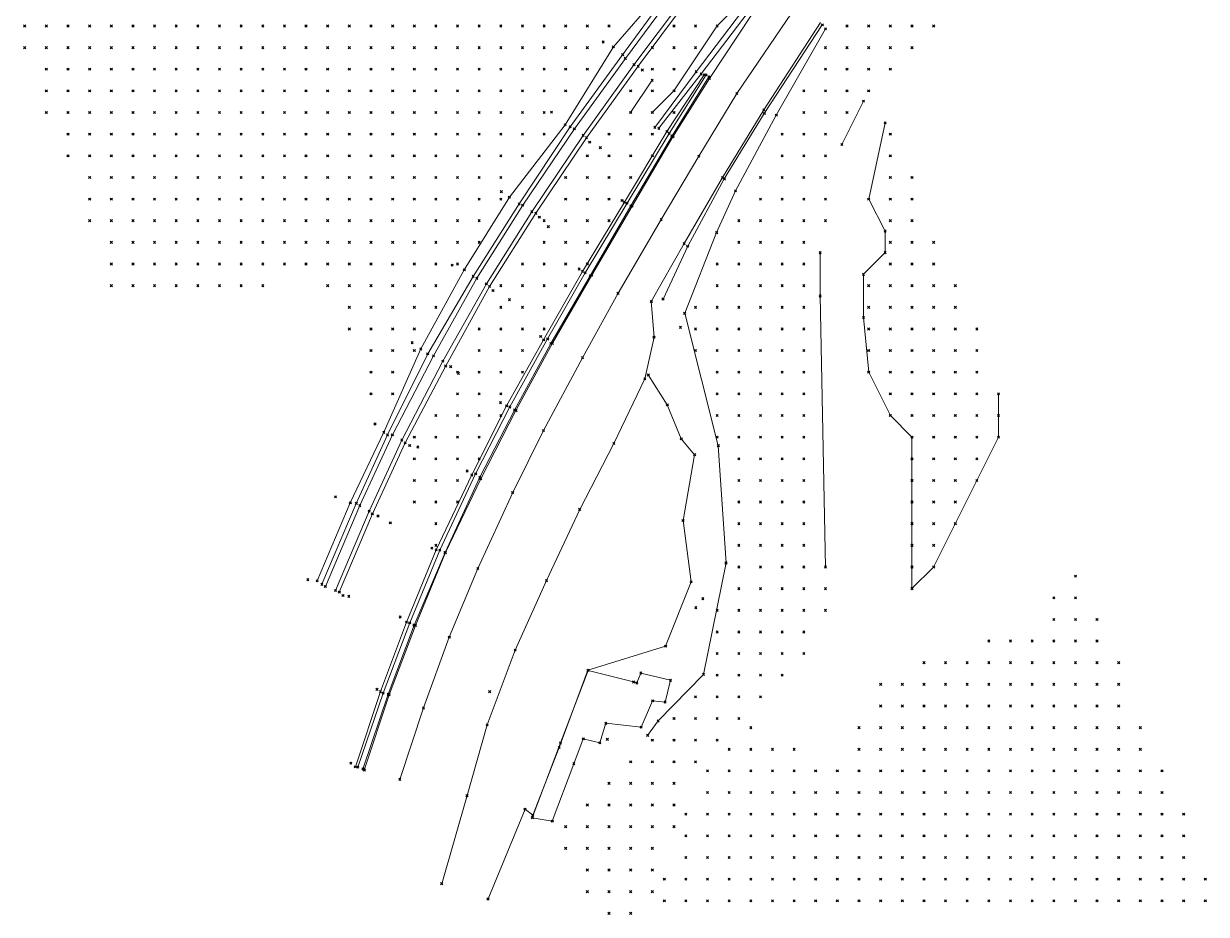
# Model space of a CAD drawing. Header units: metres. Extents: x 441556 to 446409, y 432338 to 461058.
# Drawn here: x 442847.7 to 443011.6, y 449595.5 to 449719 of the extents above; entities that cross this region are included whole.
import ezdxf

# ---------------------------------------------------------------- set-up
doc = ezdxf.new("R2010")
doc.units = ezdxf.units.M
doc.header["$MEASUREMENT"] = 0
doc.header["$PDMODE"] = 35
doc.header["$PDSIZE"] = 0.15
for name, color, linetype, lineweight in [('DTM-BRE-RevN_GRP_ CAROSABIL', 2, 'Continuous', 0), ('DTM-BRE-RevN_GRP_AX', 2, 'Continuous', 0), ('DTM-BRE-RevN_GRP_CALE FERATA', 2, 'Continuous', 0), ('DTM-BRE-RevN_GRP_CURS APA', 2, 'Continuous', 0), ('DTM-BRE-RevN_GRP_Insula', 2, 'Continuous', 0), ('DTM-BRE-RevN_GRP_PARAPET METALIC', 2, 'Continuous', 0), ('DTM-BRE-RevN_GRP_PARCARE', 2, 'Continuous', 0), ('DTM-BRE-RevN_GRP_PLATFORMA BETON', 2, 'Continuous', 0), ('DTM-BRE-RevN_GRP_SANT BETON JOS', 2, 'Continuous', 0), ('DTM-BRE-RevN_GRP_SANT BETON SUS', 2, 'Continuous', 0), ('DTM-BRE-RevN_GRP_TALUZ JOS', 2, 'Continuous', 0), ('DTM-BRE-RevN_GRP_TALUZ SUS', 2, 'Continuous', 0), ('DTM-BRE-RevN_GRP_ZID SPRIJIN JOS', 2, 'Continuous', 0), ('DTM-BRE-RevN_GRP_ZID SPRIJIN SUS', 2, 'Continuous', 0), ('DTM-BRE-RevN_YP_RevL', 1, 'Continuous', 0), ('DTM-NOK-RevN_bathymetry', 6, 'Continuous', 0), ('DTM-NOK-RevN_LIDAR_co_lidar', 91, 'Continuous', 0), ('DTM-NOK-RevN_RTK', 32, 'Continuous', 0)]:
    doc.layers.add(name, color=color, linetype=linetype, lineweight=lineweight)

msp = doc.modelspace()

# ---------------------------------------------------------------- linework, layer by layer
at = {"layer": 'DTM-BRE-RevN_GRP_ CAROSABIL'}
for p, q in [((442948.598, 449720.232, 351.296), (442942.711, 449711.354, 351.402)), ((442958.128, 449719.139, 351.049), (442950.259, 449707.011, 350.974)), ((442942.711, 449711.354, 351.402), (442937.658, 449703.276, 351.276)), ((442950.259, 449707.011, 350.974), (442944.517, 449697.638, 350.906)), ((442937.658, 449703.276, 351.276), (442931.998, 449693.69, 351.156)), ((442944.517, 449697.638, 350.906), (442939.215, 449688.483, 350.808)), ((442931.998, 449693.69, 351.156), (442926.41, 449684.126, 351.083)), ((442939.215, 449688.483, 350.808), (442934.661, 449680.457, 350.693)), ((442926.41, 449684.126, 351.083), (442920.951, 449674.665, 351.007)), ((442934.661, 449680.457, 350.693), (442935.038, 449675.524, 350.354)), ((442920.951, 449674.665, 351.007), (442915.901, 449665.339, 350.913)), ((442935.038, 449675.524, 350.354), (442933.759, 449669.74, 350.074)), ((442933.759, 449669.74, 350.074), (442929.469, 449660.769, 349.93)), ((442915.901, 449665.339, 350.913), (442911.015, 449655.896, 350.828)), ((442929.469, 449660.769, 349.93), (442924.736, 449651.645, 349.996)), ((442911.015, 449655.896, 350.828), (442906.137, 449645.657, 350.657)), ((442924.736, 449651.645, 349.996), (442920.127, 449641.776, 349.949)), ((442906.137, 449645.657, 350.657), (442901.961, 449635.565, 350.695)), ((442920.127, 449641.776, 349.949), (442915.797, 449632.131, 349.8)), ((442901.961, 449635.565, 350.695), (442898.33, 449625.955, 350.585)), ((442915.797, 449632.131, 349.8), (442911.918, 449621.777, 349.671)), ((442898.33, 449625.955, 350.585), (442894.874, 449615.498, 350.477)), ((442911.918, 449621.777, 349.671), (442909.124, 449611.979, 349.702)), ((442909.124, 449611.979, 349.702), (442905.611, 449599.775, 349.781))]:
    msp.add_line(p, q, dxfattribs=at)
at = {"layer": 'DTM-BRE-RevN_GRP_AX'}
for p, q in [((442954.88, 449721.584, 351.309), (442946.516, 449709.289, 351.173)), ((442946.516, 449709.289, 351.173), (442941.255, 449700.59, 351.109)), ((442941.255, 449700.59, 351.109), (442936.035, 449691.801, 350.995)), ((442936.035, 449691.801, 350.995), (442930.048, 449681.598, 350.891)), ((442930.048, 449681.598, 350.891), (442925.13, 449672.67, 350.773)), ((442925.13, 449672.67, 350.773), (442919.706, 449662.585, 350.701)), ((442919.706, 449662.585, 350.701), (442915.447, 449653.981, 350.632)), ((442915.447, 449653.981, 350.632), (442910.609, 449643.463, 350.521)), ((442910.609, 449643.463, 350.521), (442906.655, 449633.931, 350.429)), ((442906.655, 449633.931, 350.429), (442903.075, 449624.132, 350.388)), ((442903.075, 449624.132, 350.388), (442899.808, 449614.231, 350.298))]:
    msp.add_line(p, q, dxfattribs=at)
at = {"layer": 'DTM-BRE-RevN_GRP_CALE FERATA'}
for p, q in [((442931.067, 449714.155, 359.616), (442937.787, 449723.186, 359.629)), ((442938.97, 449722.263, 359.634), (442932.253, 449713.28, 359.589)), ((442923.99, 449704.394, 359.643), (442931.067, 449714.155, 359.616)), ((442932.253, 449713.28, 359.589), (442925.217, 449703.487, 359.672)), ((442916.831, 449693.81, 359.682), (442923.99, 449704.394, 359.643)), ((442925.217, 449703.487, 359.672), (442918.094, 449692.906, 359.654)), ((442910.48, 449683.67, 359.672), (442916.831, 449693.81, 359.682)), ((442918.094, 449692.906, 359.654), (442911.796, 449682.906, 359.664)), ((442904.47, 449672.929, 359.67), (442910.48, 449683.67, 359.672)), ((442911.796, 449682.906, 359.664), (442905.754, 449672.2, 359.602)), ((442898.768, 449661.986, 359.666), (442904.47, 449672.929, 359.67)), ((442905.754, 449672.2, 359.602), (442900.073, 449661.26, 359.628)), ((442894.253, 449652.165, 359.638), (442898.768, 449661.986, 359.666)), ((442900.073, 449661.26, 359.628), (442895.544, 449651.402, 359.625)), ((442889.486, 449640.958, 359.616), (442894.253, 449652.165, 359.638)), ((442895.544, 449651.402, 359.625), (442890.889, 449640.403, 359.604))]:
    msp.add_line(p, q, dxfattribs=at)
at = {"layer": 'DTM-BRE-RevN_GRP_CURS APA'}
for p, q in [((442961.062, 449702.226, 344.689), (442964.061, 449708.225, 344.377)), ((442958.063, 449681.231, 344.864), (442958.063, 449687.23, 344.58)), ((442958.79, 449643.663, 343.717), (442958.063, 449681.231, 344.864))]:
    msp.add_line(p, q, dxfattribs=at)
at = {"layer": 'DTM-BRE-RevN_GRP_Insula'}
for p, q in [((442967.061, 449705.226, 344.327), (442964.789, 449694.652, 343.923)), ((442964.789, 449694.652, 343.923), (442967.061, 449690.229, 344.32)), ((442967.061, 449690.229, 344.32), (442967.061, 449687.23, 344.939)), ((442967.061, 449687.23, 344.939), (442964.061, 449684.23, 344.227)), ((442964.061, 449684.23, 344.227), (442964.061, 449678.232, 344.146)), ((442964.061, 449678.232, 344.146), (442964.789, 449670.657, 343.824)), ((442964.789, 449670.657, 343.824), (442967.788, 449664.659, 343.941)), ((442982.785, 449661.659, 343.822), (442982.785, 449667.658, 344.012)), ((442967.788, 449664.659, 343.941), (442970.788, 449661.659, 344.197)), ((442970.788, 449661.659, 344.197), (442970.788, 449640.664, 343.426)), ((442979.786, 449655.661, 344.008), (442982.785, 449661.659, 343.822)), ((442976.787, 449649.662, 343.964), (442979.786, 449655.661, 344.008)), ((442973.787, 449643.663, 343.645), (442976.787, 449649.662, 343.964)), ((442970.788, 449640.664, 343.426), (442973.787, 449643.663, 343.645))]:
    msp.add_line(p, q, dxfattribs=at)
at = {"layer": 'DTM-BRE-RevN_GRP_PARAPET METALIC'}
for p, q in [((442958.36, 449718.793, 351.013), (442950.319, 449706.513, 350.943)), ((442950.319, 449706.513, 350.943), (442944.772, 449697.444, 350.902)), ((442944.772, 449697.444, 350.902), (442939.705, 449688.118, 350.692)), ((442939.705, 449688.118, 350.692), (442936.286, 449680.799, 350.488))]:
    msp.add_line(p, q, dxfattribs=at)
at = {"layer": 'DTM-BRE-RevN_GRP_PARCARE'}
for p, q in [((442934.236, 449670.274, 349.906), (442936.875, 449666.139, 349.548)), ((442936.875, 449666.139, 349.548), (442938.808, 449661.433, 349.551)), ((442938.808, 449661.433, 349.551), (442940.665, 449659.229, 349.553)), ((442940.665, 449659.229, 349.553), (442939.052, 449650.107, 349.36)), ((442939.052, 449650.107, 349.36), (442940.191, 449641.611, 349.356)), ((442940.191, 449641.611, 349.356), (442936.64, 449632.692, 349.403)), ((442936.64, 449632.692, 349.403), (442925.877, 449629.342, 349.622)), ((442925.877, 449629.342, 349.622), (442921.89, 449618.648, 349.417)), ((442921.89, 449618.648, 349.417), (442918.237, 449609.277, 349.448)), ((442917.155, 449610.099, 349.449), (442912.03, 449597.654, 349.537)), ((442918.237, 449609.277, 349.448), (442917.155, 449610.099, 349.449))]:
    msp.add_line(p, q, dxfattribs=at)
at = {"layer": 'DTM-BRE-RevN_GRP_PLATFORMA BETON'}
for p, q in [((442922.072, 449619.277, 349.467), (442925.905, 449629.315, 349.603)), ((442925.905, 449629.315, 349.603), (442932.203, 449627.733, 349.66)), ((442932.657, 449627.587, 349.661), (442933.217, 449628.967, 349.619)), ((442933.217, 449628.967, 349.619), (442937.327, 449627.956, 349.349)), ((442932.203, 449627.733, 349.66), (442932.657, 449627.587, 349.661)), ((442937.327, 449627.956, 349.349), (442936.567, 449624.945, 349.407)), ((442934.845, 449625.12, 349.557), (442933.263, 449621.476, 349.453)), ((442936.567, 449624.945, 349.407), (442934.845, 449625.12, 349.557)), ((442928.347, 449622.007, 349.621), (442927.535, 449619.302, 349.667)), ((442933.263, 449621.476, 349.453), (442928.347, 449622.007, 349.621)), ((442918.16, 449608.912, 349.43), (442922.072, 449619.277, 349.467)), ((442925.235, 449619.843, 349.626), (442923.929, 449616.399, 349.594)), ((442927.535, 449619.302, 349.667), (442925.235, 449619.843, 349.626)), ((442923.929, 449616.399, 349.594), (442920.935, 449608.427, 349.53)), ((442920.935, 449608.427, 349.53), (442918.16, 449608.912, 349.43))]:
    msp.add_line(p, q, dxfattribs=at)
at = {"layer": 'DTM-BRE-RevN_GRP_SANT BETON JOS'}
for p, q in [((442942.255, 449711.865, 350.927), (442937.122, 449703.732, 350.787)), ((442937.122, 449703.732, 350.787), (442931.29, 449694.079, 350.592)), ((442931.29, 449694.079, 350.592), (442925.488, 449684.434, 350.447)), ((442925.488, 449684.434, 350.447), (442920.293, 449675.271, 350.376)), ((442920.293, 449675.271, 350.376), (442915.049, 449665.848, 350.315)), ((442915.049, 449665.848, 350.315), (442910.31, 449656.579, 350.213)), ((442910.31, 449656.579, 350.213), (442905.344, 449646.003, 350.089)), ((442905.344, 449646.003, 350.089), (442901.167, 449635.926, 350.096)), ((442901.167, 449635.926, 350.096), (442897.498, 449626.189, 350.006)), ((442897.498, 449626.189, 350.006), (442893.975, 449615.927, 349.936))]:
    msp.add_line(p, q, dxfattribs=at)
at = {"layer": 'DTM-BRE-RevN_GRP_SANT BETON SUS'}
for p, q in [((442941.973, 449711.868, 351.202), (442936.825, 449704.01, 351.14)), ((442942.637, 449711.576, 351.18), (442937.529, 449703.415, 351.006)), ((442936.825, 449704.01, 351.14), (442930.93, 449694.246, 350.942)), ((442937.529, 449703.415, 351.006), (442931.827, 449693.724, 350.9)), ((442930.93, 449694.246, 350.942), (442925.117, 449684.63, 350.852)), ((442931.827, 449693.724, 350.9), (442926.177, 449684.019, 350.796)), ((442925.117, 449684.63, 350.852), (442919.728, 449675.152, 350.774)), ((442926.177, 449684.019, 350.796), (442920.745, 449674.647, 350.729)), ((442919.728, 449675.152, 350.774), (442914.604, 449666.005, 350.69)), ((442920.745, 449674.647, 350.729), (442915.713, 449665.416, 350.677)), ((442914.604, 449666.005, 350.69), (442909.787, 449656.422, 350.635)), ((442915.713, 449665.416, 350.677), (442910.892, 449656.101, 350.571)), ((442909.787, 449656.422, 350.635), (442904.847, 449646.052, 350.45)), ((442910.892, 449656.101, 350.571), (442906.065, 449645.673, 350.516)), ((442904.847, 449646.052, 350.45), (442900.735, 449636.029, 350.434)), ((442906.065, 449645.673, 350.516), (442901.778, 449635.617, 350.411)), ((442900.735, 449636.029, 350.434), (442897.114, 449626.395, 350.336)), ((442901.778, 449635.617, 350.411), (442898.184, 449626.019, 350.342)), ((442897.114, 449626.395, 350.336), (442893.64, 449615.976, 350.384)), ((442898.184, 449626.019, 350.342), (442894.69, 449615.663, 350.299))]:
    msp.add_line(p, q, dxfattribs=at)
at = {"layer": 'DTM-BRE-RevN_GRP_TALUZ JOS'}
for p, q in [((442929.402, 449715.761, 358.926), (442936.664, 449724.129, 359.038)), ((442922.723, 449704.937, 359.143), (442929.402, 449715.761, 358.926)), ((442914.988, 449694.915, 359.191), (442922.723, 449704.937, 359.143)), ((442908.739, 449684.842, 359.195), (442914.988, 449694.915, 359.191)), ((442902.707, 449673.877, 359.204), (442908.739, 449684.842, 359.195)), ((442897.58, 449662.338, 359.197), (442902.707, 449673.877, 359.204)), ((442892.932, 449652.561, 359.216), (442897.58, 449662.338, 359.197)), ((442888.347, 449641.736, 359.198), (442892.932, 449652.561, 359.216))]:
    msp.add_line(p, q, dxfattribs=at)
at = {"layer": 'DTM-BRE-RevN_GRP_TALUZ SUS'}
for p, q in [((442937.148, 449723.509, 359.39), (442930.679, 449714.66, 359.378)), ((442932.837, 449713.059, 359.377), (442939.395, 449721.86, 359.307)), ((442958.795, 449718.254, 350.9), (442951.979, 449706.294, 350.462)), ((442930.679, 449714.66, 359.378), (442923.403, 449704.669, 359.49)), ((442925.685, 449703.16, 359.47), (442932.837, 449713.059, 359.377)), ((442951.979, 449706.294, 350.462), (442946.336, 449695.789, 350.551)), ((442923.403, 449704.669, 359.49), (442916.335, 449693.982, 359.573)), ((442918.656, 449692.687, 359.492), (442925.685, 449703.16, 359.47)), ((442946.336, 449695.789, 350.551), (442943.708, 449690.004, 350.074)), ((442916.335, 449693.982, 359.573), (442909.972, 449683.94, 359.534)), ((442912.223, 449682.539, 359.517), (442918.656, 449692.687, 359.492)), ((442943.708, 449690.004, 350.074), (442939.286, 449678.824, 350.021)), ((442909.972, 449683.94, 359.534), (442903.67, 449673.196, 359.511)), ((442906.158, 449671.522, 359.416), (442912.223, 449682.539, 359.517)), ((442939.286, 449678.824, 350.021), (442943.945, 449660.47, 349.338)), ((442903.67, 449673.196, 359.511), (442898.089, 449661.968, 359.492)), ((442900.539, 449660.871, 359.415), (442906.158, 449671.522, 359.416)), ((442898.089, 449661.968, 359.492), (442893.765, 449652.485, 359.427)), ((442895.999, 449651.033, 359.423), (442900.539, 449660.871, 359.415)), ((442943.945, 449660.47, 349.338), (442945.015, 449644.218, 349.06)), ((442893.765, 449652.485, 359.427), (442888.999, 449641.27, 359.398)), ((442891.409, 449640.179, 359.407), (442895.999, 449651.033, 359.423)), ((442945.015, 449644.218, 349.06), (442941.896, 449628.778, 349.194)), ((442941.896, 449628.778, 349.194), (442935.602, 449622.326, 349.435)), ((442935.602, 449622.326, 349.435), (442934.15, 449620.326, 349.376))]:
    msp.add_line(p, q, dxfattribs=at)
at = {"layer": 'DTM-BRE-RevN_GRP_ZID SPRIJIN JOS'}
for p, q in [((442948.061, 449720.564, 351.106), (442941.558, 449711.992, 351.276)), ((442941.558, 449711.992, 351.276), (442935.699, 449704.469, 352.166))]:
    msp.add_line(p, q, dxfattribs=at)
at = {"layer": 'DTM-BRE-RevN_GRP_ZID SPRIJIN SUS'}
for p, q in [((442947.294, 449720.747, 355.533), (442940.874, 449712.303, 355.442)), ((442940.874, 449712.303, 355.442), (442935.143, 449704.59, 355.674))]:
    msp.add_line(p, q, dxfattribs=at)
at = {"layer": 'DTM-BRE-RevN_YP_RevL'}
for p, q in [((442943.794, 449718.647, 355.672), (442946.793, 449721.646, 354.577)), ((442937.795, 449709.649, 354.795), (442943.794, 449718.647, 355.672)), ((442931.796, 449706.649, 358.661), (442934.786, 449711.112, 358.803)), ((442934.796, 449706.649, 355.304), (442937.795, 449709.649, 354.795))]:
    msp.add_line(p, q, dxfattribs=at)
at = {"layer": 'DTM-NOK-RevN_bathymetry'}
for p in [(442993.44, 449642.396, 342.999), (442990.44, 449639.397, 342.999), (442993.44, 449639.397, 342.995), (442990.44, 449636.398, 342.984), (442993.44, 449636.398, 342.975), (442996.439, 449636.398, 342.973), (442981.442, 449633.398, 342.995), (442984.442, 449633.398, 342.98), (442987.441, 449633.398, 342.959), (442990.44, 449633.398, 342.958), (442993.44, 449633.398, 342.963), (442996.439, 449633.398, 342.962), (442972.444, 449630.399, 342.998), (442975.444, 449630.399, 342.985), (442978.443, 449630.399, 342.963), (442981.442, 449630.399, 342.933), (442984.442, 449630.399, 342.897), (442987.441, 449630.399, 342.865), (442990.44, 449630.399, 342.879), (442993.44, 449630.399, 342.9), (442996.439, 449630.399, 342.895), (442999.439, 449630.399, 342.866), (442966.446, 449627.4, 342.999), (442969.445, 449627.4, 342.988), (442972.444, 449627.4, 342.975), (442975.444, 449627.4, 342.92), (442978.443, 449627.4, 342.87), (442981.442, 449627.4, 342.825), (442984.442, 449627.4, 342.78), (442987.441, 449627.4, 342.753), (442990.44, 449627.4, 342.777), (442993.44, 449627.4, 342.789), (442996.439, 449627.4, 342.771), (442999.439, 449627.4, 342.739), (442966.446, 449624.4, 342.997), (442969.445, 449624.4, 342.965), (442972.444, 449624.4, 342.954), (442975.444, 449624.4, 342.854), (442978.443, 449624.4, 342.762), (442981.442, 449624.4, 342.706), (442984.442, 449624.4, 342.661), (442987.441, 449624.4, 342.644), (442990.44, 449624.4, 342.673), (442993.44, 449624.4, 342.662), (442996.439, 449624.4, 342.62), (442999.439, 449624.4, 342.604), (442948.449, 449621.401, 342.999), (442963.446, 449621.401, 342.998), (442966.446, 449621.401, 342.975), (442969.445, 449621.401, 342.924), (442972.444, 449621.401, 342.914), (442975.444, 449621.401, 342.798), (442978.443, 449621.401, 342.675), (442981.442, 449621.401, 342.594), (442984.442, 449621.401, 342.542), (442987.441, 449621.401, 342.538), (442990.44, 449621.401, 342.567), (442993.44, 449621.401, 342.535), (442996.439, 449621.401, 342.475), (442999.439, 449621.401, 342.444), (443002.438, 449621.401, 342.407), (442945.45, 449618.402, 342.958), (442948.449, 449618.402, 342.979), (442951.449, 449618.402, 342.99), (442954.448, 449618.402, 342.999), (442963.446, 449618.402, 342.994), (442966.446, 449618.402, 342.934), (442969.445, 449618.402, 342.909), (442972.444, 449618.402, 342.809), (442975.444, 449618.402, 342.639), (442978.443, 449618.402, 342.538), (442981.442, 449618.402, 342.463), (442984.442, 449618.402, 342.42), (442987.441, 449618.402, 342.431), (442990.44, 449618.402, 342.455), (442993.44, 449618.402, 342.412), (442996.439, 449618.402, 342.349), (442999.439, 449618.402, 342.296), (443002.438, 449618.402, 342.265), (442942.451, 449615.402, 342.87), (442945.45, 449615.402, 342.905), (442948.449, 449615.402, 342.844), (442951.449, 449615.402, 342.813), (442954.448, 449615.402, 342.848), (442957.448, 449615.402, 342.887), (442960.447, 449615.402, 342.913), (442963.446, 449615.402, 342.882), (442966.446, 449615.402, 342.77), (442969.445, 449615.402, 342.707), (442972.444, 449615.402, 342.493), (442975.444, 449615.402, 342.353), (442978.443, 449615.402, 342.308), (442981.442, 449615.402, 342.298), (442984.442, 449615.402, 342.312), (442987.441, 449615.402, 342.344), (442990.44, 449615.402, 342.341), (442993.44, 449615.402, 342.304), (442996.439, 449615.402, 342.258), (442999.439, 449615.402, 342.204), (443002.438, 449615.402, 342.163), (443005.437, 449615.402, 342.118), (442942.451, 449612.403, 342.882), (442945.45, 449612.403, 342.801), (442948.449, 449612.403, 342.6), (442951.449, 449612.403, 342.448), (442954.448, 449612.403, 342.437), (442957.448, 449612.403, 342.506), (442960.447, 449612.403, 342.552), (442963.446, 449612.403, 342.46), (442966.446, 449612.403, 342.325), (442969.445, 449612.403, 342.186), (442972.444, 449612.403, 342.063), (442975.444, 449612.403, 342.13), (442978.443, 449612.403, 342.158), (442981.442, 449612.403, 342.205), (442984.442, 449612.403, 342.273), (442987.441, 449612.403, 342.314), (442990.44, 449612.403, 342.279), (442993.44, 449612.403, 342.251), (442996.439, 449612.403, 342.229), (442999.439, 449612.403, 342.151), (443002.438, 449612.403, 342.069), (443005.437, 449612.403, 342.037), (442939.451, 449609.404, 342.836), (442942.451, 449609.404, 342.805), (442945.45, 449609.404, 342.618), (442948.449, 449609.404, 342.386), (442951.449, 449609.404, 342.177), (442954.448, 449609.404, 342.031), (442957.448, 449609.404, 342.006), (442960.447, 449609.404, 342.008), (442963.446, 449609.404, 341.917), (442966.446, 449609.404, 341.865), (442969.445, 449609.404, 341.858), (442972.444, 449609.404, 341.931), (442975.444, 449609.404, 342.085), (442978.443, 449609.404, 342.191), (442981.442, 449609.404, 342.245), (442984.442, 449609.404, 342.3), (442987.441, 449609.404, 342.329), (442990.44, 449609.404, 342.308), (442993.44, 449609.404, 342.264), (442996.439, 449609.404, 342.238), (442999.439, 449609.404, 342.158), (443002.438, 449609.404, 342.027), (443005.437, 449609.404, 341.988), (443008.437, 449609.404, 342.094), (442939.451, 449606.404, 342.761), (442942.451, 449606.404, 342.547), (442945.45, 449606.404, 342.338), (442948.449, 449606.404, 342.139), (442951.449, 449606.404, 341.959), (442954.448, 449606.404, 341.811), (442957.448, 449606.404, 341.711), (442960.447, 449606.404, 341.703), (442963.446, 449606.404, 341.768), (442966.446, 449606.404, 341.818), (442969.445, 449606.404, 341.888), (442972.444, 449606.404, 341.961), (442975.444, 449606.404, 342.104), (442978.443, 449606.404, 342.217), (442981.442, 449606.404, 342.279), (442984.442, 449606.404, 342.325), (442987.441, 449606.404, 342.346), (442990.44, 449606.404, 342.34), (442993.44, 449606.404, 342.283), (442996.439, 449606.404, 342.243), (442999.439, 449606.404, 342.199), (443002.438, 449606.404, 342.081), (443005.437, 449606.404, 342.034), (443008.437, 449606.404, 342.141), (442939.451, 449603.405, 342.566), (442942.451, 449603.405, 342.183), (442945.45, 449603.405, 341.928), (442948.449, 449603.405, 341.785), (442951.449, 449603.405, 341.672), (442954.448, 449603.405, 341.603), (442957.448, 449603.405, 341.548), (442960.447, 449603.405, 341.61), (442963.446, 449603.405, 341.746), (442966.446, 449603.405, 341.834), (442969.445, 449603.405, 341.927), (442972.444, 449603.405, 342.042), (442975.444, 449603.405, 342.158), (442978.443, 449603.405, 342.259), (442981.442, 449603.405, 342.309), (442984.442, 449603.405, 342.336), (442987.441, 449603.405, 342.357), (442990.44, 449603.405, 342.367), (442993.44, 449603.405, 342.311), (442996.439, 449603.405, 342.256), (442999.439, 449603.405, 342.24), (443002.438, 449603.405, 342.224), (443005.437, 449603.405, 342.217), (443008.437, 449603.405, 342.279), (442936.452, 449600.405, 342.799), (442939.451, 449600.405, 342.407), (442942.451, 449600.405, 341.929), (442945.45, 449600.405, 341.533), (442948.449, 449600.405, 341.334), (442951.449, 449600.405, 341.349), (442954.448, 449600.405, 341.422), (442957.448, 449600.405, 341.383), (442960.447, 449600.405, 341.586), (442963.446, 449600.405, 341.704), (442966.446, 449600.405, 341.799), (442969.445, 449600.405, 341.923), (442972.444, 449600.405, 342.07), (442975.444, 449600.405, 342.211), (442978.443, 449600.405, 342.257), (442981.442, 449600.405, 342.299), (442984.442, 449600.405, 342.327), (442987.441, 449600.405, 342.338), (442990.44, 449600.405, 342.376), (442993.44, 449600.405, 342.357), (442996.439, 449600.405, 342.298), (442999.439, 449600.405, 342.295), (443002.438, 449600.405, 342.365), (443005.437, 449600.405, 342.413), (443008.437, 449600.405, 342.446), (443011.436, 449600.405, 342.539), (442936.452, 449597.406, 342.637), (442939.451, 449597.406, 342.187), (442942.451, 449597.406, 341.671), (442945.45, 449597.406, 341.229), (442948.449, 449597.406, 341.021), (442951.449, 449597.406, 341.091), (442954.448, 449597.406, 341.216), (442957.448, 449597.406, 341.409), (442960.447, 449597.406, 341.522), (442963.446, 449597.406, 341.633), (442966.446, 449597.406, 341.767), (442969.445, 449597.406, 341.976), (442972.444, 449597.406, 342.127), (442975.444, 449597.406, 342.191), (442978.443, 449597.406, 342.26), (442981.442, 449597.406, 342.331), (442984.442, 449597.406, 342.385), (442987.441, 449597.406, 342.402), (442990.44, 449597.406, 342.434), (442993.44, 449597.406, 342.454), (442996.439, 449597.406, 342.415), (442999.439, 449597.406, 342.374), (443002.438, 449597.406, 342.433), (443005.437, 449597.406, 342.543), (443008.437, 449597.406, 342.612), (443011.436, 449597.406, 342.674)]:
    msp.add_point(p, dxfattribs=at)
at = {"layer": 'DTM-NOK-RevN_LIDAR_co_lidar'}
for p in [(442847.815, 449718.647, 420.743), (442850.814, 449718.647, 417.475), (442853.813, 449718.647, 414.633), (442856.813, 449718.647, 412.118), (442859.812, 449718.647, 409.907), (442862.811, 449718.647, 406.291), (442865.811, 449718.647, 403.145), (442868.81, 449718.647, 399.996), (442871.81, 449718.647, 397.56), (442874.809, 449718.647, 395.649), (442877.808, 449718.647, 393.09), (442880.808, 449718.647, 391.07), (442883.807, 449718.647, 389.065), (442886.806, 449718.647, 386.957), (442889.806, 449718.647, 384.476), (442892.805, 449718.647, 382.126), (442895.804, 449718.647, 380.102), (442898.804, 449718.647, 378.318), (442901.803, 449718.647, 376.56), (442904.802, 449718.647, 373.974), (442907.802, 449718.647, 370.765), (442910.801, 449718.647, 368.405), (442913.8, 449718.647, 366.525), (442916.8, 449718.647, 365.082), (442919.799, 449718.647, 363.263), (442922.798, 449718.647, 362.048), (442925.798, 449718.647, 360.554), (442928.797, 449718.647, 359.379), (442937.795, 449718.647, 358.811), (442940.794, 449718.647, 358.151), (442943.794, 449718.647, 355.672), (442961.79, 449718.647, 347.495), (442964.789, 449718.647, 345.815), (442967.788, 449718.647, 344.855), (442970.788, 449718.647, 344.2), (442973.787, 449718.647, 344.119), (442847.815, 449715.647, 420.064), (442850.814, 449715.647, 417.304), (442853.813, 449715.647, 414.723), (442856.813, 449715.647, 412.231), (442859.812, 449715.647, 409.786), (442862.811, 449715.647, 406.405), (442865.811, 449715.647, 403.141), (442868.81, 449715.647, 399.877), (442871.81, 449715.647, 397.277), (442874.809, 449715.647, 395.119), (442877.808, 449715.647, 391.93), (442880.808, 449715.647, 389.961), (442883.807, 449715.647, 387.963), (442886.806, 449715.647, 385.678), (442889.806, 449715.647, 383.065), (442892.805, 449715.647, 380.869), (442895.804, 449715.647, 378.997), (442898.804, 449715.647, 377.11), (442901.803, 449715.647, 375.202), (442904.802, 449715.647, 372.717), (442907.802, 449715.647, 369.849), (442910.801, 449715.647, 367.731), (442913.8, 449715.647, 365.86), (442916.8, 449715.647, 364.222), (442919.799, 449715.647, 362.798), (442922.798, 449715.647, 361.579), (442925.798, 449715.647, 359.922), (442934.796, 449715.647, 358.895), (442937.795, 449715.647, 358.454), (442940.794, 449715.647, 356.339), (442958.79, 449715.647, 348.553), (442961.79, 449715.647, 346.5), (442964.789, 449715.647, 345.229), (442967.788, 449715.647, 344.558), (442970.788, 449715.647, 344.31), (442850.814, 449712.648, 416.946), (442853.813, 449712.648, 414.629), (442856.813, 449712.648, 412.122), (442859.812, 449712.648, 409.44), (442862.811, 449712.648, 406.202), (442865.811, 449712.648, 403.102), (442868.81, 449712.648, 400.182), (442871.81, 449712.648, 396.258), (442874.809, 449712.648, 394.055), (442877.808, 449712.648, 391.308), (442880.808, 449712.648, 389.19), (442883.807, 449712.648, 387.395), (442886.806, 449712.648, 384.677), (442889.806, 449712.648, 382.047), (442892.805, 449712.648, 379.979), (442895.804, 449712.648, 377.889), (442898.804, 449712.648, 375.721), (442901.803, 449712.648, 373.718), (442904.802, 449712.648, 371.691), (442907.802, 449712.648, 369.461), (442910.801, 449712.648, 367.17), (442913.8, 449712.648, 364.982), (442916.8, 449712.648, 363.333), (442919.799, 449712.648, 362.095), (442922.798, 449712.648, 360.588), (442925.798, 449712.648, 359.242), (442934.796, 449712.648, 358.717), (442937.795, 449712.648, 357.444), (442958.79, 449712.648, 347.383), (442961.79, 449712.648, 345.651), (442964.789, 449712.648, 344.57), (442967.788, 449712.648, 344.238), (442850.814, 449709.649, 416.256), (442853.813, 449709.649, 414.137), (442856.813, 449709.649, 411.763), (442859.812, 449709.649, 409.271), (442862.811, 449709.649, 406.364), (442865.811, 449709.649, 403.375), (442868.81, 449709.649, 400.881), (442871.81, 449709.649, 397.401), (442874.809, 449709.649, 394.23), (442877.808, 449709.649, 391.249), (442880.808, 449709.649, 388.903), (442883.807, 449709.649, 387.017), (442886.806, 449709.649, 383.781), (442889.806, 449709.649, 381.103), (442892.805, 449709.649, 378.978), (442895.804, 449709.649, 376.73), (442898.804, 449709.649, 374.558), (442901.803, 449709.649, 372.598), (442904.802, 449709.649, 370.676), (442907.802, 449709.649, 368.583), (442910.801, 449709.649, 366.471), (442913.8, 449709.649, 364.306), (442916.8, 449709.649, 362.803), (442919.799, 449709.649, 361.135), (442922.798, 449709.649, 359.756), (442931.796, 449709.649, 358.956), (442934.796, 449709.649, 358.023), (442937.795, 449709.649, 354.795), (442955.791, 449709.649, 348.243), (442958.79, 449709.649, 346.301), (442961.79, 449709.649, 344.856), (442964.789, 449709.649, 344.149), (442964.061, 449708.225, 344.377), (442850.814, 449706.649, 415.592), (442853.813, 449706.649, 413.518), (442856.813, 449706.649, 411.008), (442859.812, 449706.649, 409.067), (442862.811, 449706.649, 406.724), (442865.811, 449706.649, 403.832), (442868.81, 449706.649, 401.318), (442871.81, 449706.649, 397.791), (442874.809, 449706.649, 394.657), (442877.808, 449706.649, 391.364), (442880.808, 449706.649, 388.819), (442883.807, 449706.649, 386.436), (442886.806, 449706.649, 383.778), (442889.806, 449706.649, 380.805), (442892.805, 449706.649, 378.386), (442895.804, 449706.649, 376.093), (442898.804, 449706.649, 373.68), (442901.803, 449706.649, 371.683), (442904.802, 449706.649, 369.876), (442907.802, 449706.649, 367.902), (442910.801, 449706.649, 365.765), (442913.8, 449706.649, 363.706), (442916.8, 449706.649, 362.27), (442919.799, 449706.649, 359.943), (442931.796, 449706.649, 358.661), (442934.796, 449706.649, 355.304), (442937.795, 449706.649, 351.854), (442955.791, 449706.649, 347.091), (442958.79, 449706.649, 345.431), (442961.79, 449706.649, 344.46), (442967.061, 449705.226, 344.327), (442853.813, 449703.65, 413.139), (442856.813, 449703.65, 411.1), (442859.812, 449703.65, 408.872), (442862.811, 449703.65, 406.547), (442865.811, 449703.65, 403.759), (442868.81, 449703.65, 400.905), (442871.81, 449703.65, 397.921), (442874.809, 449703.65, 394.895), (442877.808, 449703.65, 391.842), (442880.808, 449703.65, 389.107), (442883.807, 449703.65, 386.405), (442886.806, 449703.65, 383.737), (442889.806, 449703.65, 381.117), (442892.805, 449703.65, 378.384), (442895.804, 449703.65, 375.818), (442898.804, 449703.65, 373.506), (442901.803, 449703.65, 371.274), (442904.802, 449703.65, 369.146), (442907.802, 449703.65, 366.989), (442910.801, 449703.65, 364.848), (442913.8, 449703.65, 363.083), (442916.8, 449703.65, 361.015), (442919.799, 449703.65, 359.284), (442928.797, 449703.65, 358.733), (442931.796, 449703.65, 356.692), (442934.796, 449703.65, 352.345), (442952.792, 449703.65, 348.136), (442955.791, 449703.65, 346.195), (442958.79, 449703.65, 344.835), (442967.788, 449703.65, 343.998), (442961.062, 449702.226, 344.689), (442853.813, 449700.651, 412.01), (442856.813, 449700.651, 410.051), (442859.812, 449700.651, 408.284), (442862.811, 449700.651, 406.01), (442865.811, 449700.651, 403.425), (442868.81, 449700.651, 400.659), (442871.81, 449700.651, 398.04), (442874.809, 449700.651, 394.887), (442877.808, 449700.651, 392.493), (442880.808, 449700.651, 389.347), (442883.807, 449700.651, 386.656), (442886.806, 449700.651, 383.899), (442889.806, 449700.651, 380.938), (442892.805, 449700.651, 378.13), (442895.804, 449700.651, 375.713), (442898.804, 449700.651, 373.329), (442901.803, 449700.651, 370.787), (442904.802, 449700.651, 368.33), (442907.802, 449700.651, 366), (442910.801, 449700.651, 363.808), (442913.8, 449700.651, 361.706), (442916.8, 449700.651, 360.265), (442925.798, 449700.651, 358.85), (442928.797, 449700.651, 358.07), (442931.796, 449700.651, 353.353), (442934.796, 449700.651, 351.286), (442952.792, 449700.651, 347.196), (442955.791, 449700.651, 345.643), (442958.79, 449700.651, 344.445), (442967.788, 449700.651, 343.905), (442856.813, 449697.651, 409.178), (442859.812, 449697.651, 407.158), (442862.811, 449697.651, 405.137), (442865.811, 449697.651, 402.606), (442868.81, 449697.651, 399.849), (442871.81, 449697.651, 397.438), (442874.809, 449697.651, 395.007), (442877.808, 449697.651, 392.251), (442880.808, 449697.651, 389.393), (442883.807, 449697.651, 386.882), (442886.806, 449697.651, 383.454), (442889.806, 449697.651, 379.548), (442892.805, 449697.651, 376.647), (442895.804, 449697.651, 374.497), (442898.804, 449697.651, 372.469), (442901.803, 449697.651, 370.191), (442904.802, 449697.651, 367.541), (442907.802, 449697.651, 365.066), (442910.801, 449697.651, 362.693), (442913.8, 449697.651, 360.52), (442922.798, 449697.651, 358.971), (442925.798, 449697.651, 358.518), (442928.797, 449697.651, 355.989), (442931.796, 449697.651, 351.772), (442949.792, 449697.651, 348.643), (442952.792, 449697.651, 347.004), (442955.791, 449697.651, 345.383), (442958.79, 449697.651, 344.317), (442967.788, 449697.651, 344.004), (442970.788, 449697.651, 344.486), (442856.813, 449694.652, 407.913), (442859.812, 449694.652, 406.025), (442862.811, 449694.652, 403.694), (442865.811, 449694.652, 401.579), (442868.81, 449694.652, 398.835), (442871.81, 449694.652, 396.465), (442874.809, 449694.652, 394.263), (442877.808, 449694.652, 392.089), (442880.808, 449694.652, 389.669), (442883.807, 449694.652, 387.229), (442886.806, 449694.652, 383.71), (442889.806, 449694.652, 379.234), (442892.805, 449694.652, 375.469), (442895.804, 449694.652, 372.462), (442898.804, 449694.652, 370.049), (442901.803, 449694.652, 368.304), (442904.802, 449694.652, 366.566), (442907.802, 449694.652, 364.375), (442910.801, 449694.652, 361.667), (442913.8, 449694.652, 359.519), (442922.798, 449694.652, 358.863), (442925.798, 449694.652, 357.158), (442928.797, 449694.652, 352.859), (442949.792, 449694.652, 347.784), (442952.792, 449694.652, 346.238), (442955.791, 449694.652, 344.839), (442958.79, 449694.652, 344.133), (442964.789, 449694.652, 343.923), (442967.788, 449694.652, 344.057), (442970.788, 449694.652, 344.71), (442856.813, 449691.653, 406.324), (442859.812, 449691.653, 404.459), (442862.811, 449691.653, 402.426), (442865.811, 449691.653, 400.306), (442868.81, 449691.653, 397.987), (442871.81, 449691.653, 395.668), (442874.809, 449691.653, 393.616), (442877.808, 449691.653, 391.406), (442880.808, 449691.653, 389.068), (442883.807, 449691.653, 386.812), (442886.806, 449691.653, 383.752), (442889.806, 449691.653, 379.336), (442892.805, 449691.653, 374.652), (442895.804, 449691.653, 370.699), (442898.804, 449691.653, 368.084), (442901.803, 449691.653, 366.397), (442904.802, 449691.653, 364.554), (442907.802, 449691.653, 362.131), (442910.801, 449691.653, 359.715), (442919.799, 449691.653, 358.859), (442922.798, 449691.653, 357.621), (442925.798, 449691.653, 354.304), (442928.797, 449691.653, 350.872), (442946.793, 449691.653, 348.588), (442949.792, 449691.653, 346.978), (442952.792, 449691.653, 345.889), (442955.791, 449691.653, 344.679), (442958.79, 449691.653, 343.927), (442967.788, 449691.653, 344.422), (442970.788, 449691.653, 345.33), (442967.061, 449690.229, 344.32), (442859.812, 449688.653, 403.058), (442862.811, 449688.653, 401.033), (442865.811, 449688.653, 398.86), (442868.81, 449688.653, 396.438), (442871.81, 449688.653, 394.206), (442874.809, 449688.653, 392.23), (442877.808, 449688.653, 390.224), (442880.808, 449688.653, 388.393), (442883.807, 449688.653, 386.189), (442886.806, 449688.653, 382.987), (442889.806, 449688.653, 378.186), (442892.805, 449688.653, 374.819), (442895.804, 449688.653, 370.686), (442898.804, 449688.653, 366.596), (442901.803, 449688.653, 364.661), (442904.802, 449688.653, 362.767), (442907.802, 449688.653, 360.907), (442910.801, 449688.653, 359.347), (442919.799, 449688.653, 358.101), (442922.798, 449688.653, 354.949), (442925.798, 449688.653, 352.248), (442946.793, 449688.653, 348.552), (442949.792, 449688.653, 346.895), (442952.792, 449688.653, 345.629), (442955.791, 449688.653, 344.557), (442967.788, 449688.653, 344.809), (442970.788, 449688.653, 345.62), (442973.787, 449688.653, 345.882), (442958.063, 449687.23, 344.58), (442967.061, 449687.23, 344.939), (442859.812, 449685.654, 401.869), (442862.811, 449685.654, 399.778), (442865.811, 449685.654, 397.486), (442868.81, 449685.654, 395.28), (442871.81, 449685.654, 393.234), (442874.809, 449685.654, 391.157), (442877.808, 449685.654, 388.989), (442880.808, 449685.654, 387.172), (442883.807, 449685.654, 385.353), (442886.806, 449685.654, 382.18), (442889.806, 449685.654, 377.507), (442892.805, 449685.654, 373.792), (442895.804, 449685.654, 370.479), (442898.804, 449685.654, 366.395), (442901.803, 449685.654, 363.193), (442904.802, 449685.654, 361.265), (442907.802, 449685.654, 359.632), (442916.8, 449685.654, 358.48), (442919.799, 449685.654, 356.178), (442922.798, 449685.654, 352.886), (442925.798, 449685.654, 351.137), (442943.794, 449685.654, 350.141), (442946.793, 449685.654, 347.885), (442949.792, 449685.654, 346.484), (442952.792, 449685.654, 345.682), (442955.791, 449685.654, 344.629), (442967.788, 449685.654, 344.846), (442970.788, 449685.654, 345.751), (442973.787, 449685.654, 345.673), (442964.061, 449684.23, 344.227), (442859.812, 449682.655, 400.923), (442862.811, 449682.655, 398.763), (442865.811, 449682.655, 396.601), (442868.81, 449682.655, 394.359), (442871.81, 449682.655, 392.37), (442874.809, 449682.655, 390.284), (442877.808, 449682.655, 388.247), (442880.808, 449682.655, 386.307), (442889.806, 449682.655, 378.185), (442892.805, 449682.655, 374.224), (442895.804, 449682.655, 369.933), (442898.804, 449682.655, 365.679), (442901.803, 449682.655, 362.412), (442904.802, 449682.655, 360.26), (442913.8, 449682.655, 358.839), (442916.8, 449682.655, 357.59), (442919.799, 449682.655, 354.628), (442922.798, 449682.655, 351.841), (442943.794, 449682.655, 349.99), (442946.793, 449682.655, 347.572), (442949.792, 449682.655, 346.018), (442952.792, 449682.655, 345.087), (442955.791, 449682.655, 344.362), (442958.063, 449681.231, 344.864), (442964.789, 449682.655, 343.863), (442967.788, 449682.655, 344.668), (442970.788, 449682.655, 345.561), (442973.787, 449682.655, 345.522), (442976.787, 449682.655, 345.367), (442892.805, 449679.655, 375.39), (442895.804, 449679.655, 370.732), (442898.804, 449679.655, 365.211), (442901.803, 449679.655, 361.425), (442904.802, 449679.655, 359.703), (442913.8, 449679.655, 358.454), (442916.8, 449679.655, 355.972), (442919.799, 449679.655, 352.986), (442940.794, 449679.655, 350.175), (442943.794, 449679.655, 349.824), (442946.793, 449679.655, 347.262), (442949.792, 449679.655, 345.791), (442952.792, 449679.655, 345.117), (442955.791, 449679.655, 344.379), (442964.789, 449679.655, 343.856), (442967.788, 449679.655, 344.788), (442970.788, 449679.655, 345.656), (442973.787, 449679.655, 345.47), (442976.787, 449679.655, 345.347), (442964.061, 449678.232, 344.146), (442892.805, 449676.656, 374.419), (442895.804, 449676.656, 369.563), (442898.804, 449676.656, 363.705), (442901.803, 449676.656, 360.262), (442910.801, 449676.656, 358.746), (442913.8, 449676.656, 357.096), (442916.8, 449676.656, 353.504), (442919.799, 449676.656, 351.417), (442940.794, 449676.656, 349.855), (442943.794, 449676.656, 349.697), (442946.793, 449676.656, 347.57), (442949.792, 449676.656, 345.988), (442952.792, 449676.656, 345.055), (442955.791, 449676.656, 344.362), (442964.789, 449676.656, 343.886), (442967.788, 449676.656, 344.62), (442970.788, 449676.656, 345.322), (442973.787, 449676.656, 345.269), (442976.787, 449676.656, 345.012), (442979.786, 449676.656, 345.018), (442895.804, 449673.657, 367.339), (442898.804, 449673.657, 361.903), (442901.803, 449673.657, 359.511), (442910.801, 449673.657, 358.041), (442913.8, 449673.657, 355.365), (442916.8, 449673.657, 352.141), (442940.794, 449673.657, 349.734), (442943.794, 449673.657, 349.7), (442946.793, 449673.657, 347.418), (442949.792, 449673.657, 346.025), (442952.792, 449673.657, 344.912), (442955.791, 449673.657, 344.104), (442964.789, 449673.657, 343.845), (442967.788, 449673.657, 344.488), (442970.788, 449673.657, 345.04), (442973.787, 449673.657, 345.052), (442976.787, 449673.657, 344.8), (442979.786, 449673.657, 344.668), (442895.804, 449670.657, 365.133), (442898.804, 449670.657, 360.667), (442907.802, 449670.657, 358.55), (442910.801, 449670.657, 356.695), (442913.8, 449670.657, 353.15), (442916.8, 449670.657, 351.107), (442943.794, 449670.657, 349.216), (442946.793, 449670.657, 347.279), (442949.792, 449670.657, 346.003), (442952.792, 449670.657, 344.862), (442955.791, 449670.657, 344.154), (442964.789, 449670.657, 343.824), (442967.788, 449670.657, 344.439), (442970.788, 449670.657, 344.913), (442973.787, 449670.657, 344.821), (442976.787, 449670.657, 344.611), (442979.786, 449670.657, 344.451), (442895.804, 449667.658, 363.095), (442898.804, 449667.658, 359.809), (442907.802, 449667.658, 358.027), (442910.801, 449667.658, 355.576), (442913.8, 449667.658, 351.444), (442943.794, 449667.658, 349.203), (442946.793, 449667.658, 347.441), (442949.792, 449667.658, 346.112), (442952.792, 449667.658, 345.056), (442955.791, 449667.658, 344.305), (442967.788, 449667.658, 344.204), (442970.788, 449667.658, 344.657), (442973.787, 449667.658, 344.6), (442976.787, 449667.658, 344.464), (442979.786, 449667.658, 344.306), (442982.785, 449667.658, 344.012), (442904.802, 449664.659, 357.912), (442907.802, 449664.659, 355.951), (442910.801, 449664.659, 353.714), (442913.8, 449664.659, 350.554), (442943.794, 449664.659, 349.298), (442946.793, 449664.659, 347.486), (442949.792, 449664.659, 346.093), (442952.792, 449664.659, 345.214), (442955.791, 449664.659, 344.341), (442967.788, 449664.659, 343.941), (442970.788, 449664.659, 344.384), (442973.787, 449664.659, 344.429), (442976.787, 449664.659, 344.341), (442979.786, 449664.659, 344.166), (442982.785, 449664.659, 343.912), (442901.803, 449661.659, 358.585), (442904.802, 449661.659, 356.618), (442907.802, 449661.659, 353.826), (442910.801, 449661.659, 351.668), (442943.794, 449661.659, 348.993), (442946.793, 449661.659, 347.282), (442949.792, 449661.659, 346.141), (442952.792, 449661.659, 345.311), (442955.791, 449661.659, 344.377), (442970.788, 449661.659, 344.197), (442973.787, 449661.659, 344.343), (442976.787, 449661.659, 344.267), (442979.786, 449661.659, 344.083), (442982.785, 449661.659, 343.822), (442901.803, 449658.66, 357.839), (442904.802, 449658.66, 355.475), (442907.802, 449658.66, 352.949), (442910.801, 449658.66, 350.676), (442946.793, 449658.66, 347.3), (442949.792, 449658.66, 346.259), (442952.792, 449658.66, 345.502), (442955.791, 449658.66, 344.445), (442970.788, 449658.66, 344.095), (442973.787, 449658.66, 344.298), (442976.787, 449658.66, 344.236), (442979.786, 449658.66, 344.051), (442901.803, 449655.661, 356.947), (442904.802, 449655.661, 354.547), (442907.802, 449655.661, 352.424), (442946.793, 449655.661, 347.67), (442949.792, 449655.661, 346.362), (442952.792, 449655.661, 345.726), (442955.791, 449655.661, 344.733), (442970.788, 449655.661, 344.087), (442973.787, 449655.661, 344.222), (442976.787, 449655.661, 344.2), (442979.786, 449655.661, 344.008), (442901.803, 449652.661, 355.98), (442904.802, 449652.661, 353.384), (442907.802, 449652.661, 351.532), (442946.793, 449652.661, 347.854), (442949.792, 449652.661, 346.437), (442952.792, 449652.661, 345.804), (442955.791, 449652.661, 344.997), (442970.788, 449652.661, 344.052), (442973.787, 449652.661, 344.137), (442976.787, 449652.661, 344.148), (442904.802, 449649.662, 351.848), (442946.793, 449649.662, 347.738), (442949.792, 449649.662, 346.298), (442952.792, 449649.662, 345.673), (442955.791, 449649.662, 344.859), (442970.788, 449649.662, 343.892), (442973.787, 449649.662, 344.039), (442976.787, 449649.662, 343.964), (442904.802, 449646.663, 351.19), (442946.793, 449646.663, 347.75), (442949.792, 449646.663, 346.29), (442952.792, 449646.663, 345.51), (442955.791, 449646.663, 344.819), (442970.788, 449646.663, 343.697), (442973.787, 449646.663, 343.855), (442946.793, 449643.663, 347.762), (442949.792, 449643.663, 346.226), (442952.792, 449643.663, 345.349), (442955.791, 449643.663, 344.526), (442958.79, 449643.663, 343.717), (442970.788, 449643.663, 343.578), (442973.787, 449643.663, 343.645), (442946.793, 449640.664, 347.543), (442949.792, 449640.664, 345.9), (442952.792, 449640.664, 345.184), (442955.791, 449640.664, 344.509), (442958.79, 449640.664, 343.682), (442970.788, 449640.664, 343.426), (442943.794, 449637.665, 348.369), (442946.793, 449637.665, 346.728), (442949.792, 449637.665, 345.503), (442952.792, 449637.665, 344.913), (442955.791, 449637.665, 344.126), (442958.79, 449637.665, 343.469), (442943.794, 449634.665, 348.263), (442946.793, 449634.665, 346.594), (442949.792, 449634.665, 345.142), (442952.792, 449634.665, 344.249), (442955.791, 449634.665, 343.684), (442943.794, 449631.666, 348.393), (442946.793, 449631.666, 346.506), (442949.792, 449631.666, 344.715), (442952.792, 449631.666, 343.637), (442955.791, 449631.666, 343.368), (442943.794, 449628.666, 347.337), (442946.793, 449628.666, 345.5), (442949.792, 449628.666, 343.996), (442952.792, 449628.666, 343.334), (442940.794, 449625.667, 347.827), (442943.794, 449625.667, 346.313), (442946.793, 449625.667, 344.635), (442949.792, 449625.667, 343.612), (442937.795, 449622.668, 348.011), (442940.794, 449622.668, 346.302), (442943.794, 449622.668, 344.847), (442946.793, 449622.668, 343.738), (442934.796, 449619.668, 348.191), (442937.795, 449619.668, 346.609), (442940.794, 449619.668, 344.984), (442943.794, 449619.668, 343.715), (442931.796, 449616.669, 347.057), (442934.796, 449616.669, 346.238), (442937.795, 449616.669, 345.005), (442940.794, 449616.669, 343.836), (442928.797, 449613.67, 348.17), (442931.796, 449613.67, 346.472), (442934.796, 449613.67, 344.908), (442937.795, 449613.67, 343.852), (442925.798, 449610.67, 348.101), (442928.797, 449610.67, 347.425), (442931.796, 449610.67, 346.142), (442934.796, 449610.67, 344.531), (442937.795, 449610.67, 343.518), (442922.798, 449607.671, 349.22), (442925.798, 449607.671, 347.893), (442928.797, 449607.671, 346.938), (442931.796, 449607.671, 346.173), (442934.796, 449607.671, 344.486), (442937.795, 449607.671, 343.371), (442922.798, 449604.672, 348.994), (442925.798, 449604.672, 347.227), (442928.797, 449604.672, 346.89), (442931.796, 449604.672, 345.861), (442934.796, 449604.672, 344.174), (442925.798, 449601.672, 346.756), (442928.797, 449601.672, 346.699), (442931.796, 449601.672, 345.362), (442934.796, 449601.672, 343.794), (442925.798, 449598.673, 346.699), (442928.797, 449598.673, 346.301), (442931.796, 449598.673, 344.564), (442934.796, 449598.673, 343.463), (442928.797, 449595.674, 345.826), (442931.796, 449595.674, 344.115)]:
    msp.add_point(p, dxfattribs=at)
at = {"layer": 'DTM-NOK-RevN_RTK'}
for p in [(442958.36, 449718.793, 351.013), (442958.795, 449718.254, 350.9), (442927.984, 449716.426, 359.471), (442929.402, 449715.761, 358.926), (442930.679, 449714.66, 359.378), (442931.067, 449714.155, 359.616), (442932.253, 449713.28, 359.589), (442932.837, 449713.059, 359.377), (442933.415, 449712.55, 359.1), (442940.874, 449712.303, 355.442), (442934.786, 449711.112, 358.803), (442941.558, 449711.992, 351.276), (442941.973, 449711.868, 351.202), (442942.255, 449711.865, 350.927), (442942.637, 449711.576, 351.18), (442942.711, 449711.354, 351.402), (442946.516, 449709.289, 351.173), (442920.822, 449706.689, 359.639), (442950.259, 449707.011, 350.974), (442950.319, 449706.513, 350.943), (442951.979, 449706.294, 350.462), (442922.723, 449704.937, 359.143), (442923.403, 449704.669, 359.49), (442923.99, 449704.394, 359.643), (442935.143, 449704.59, 355.674), (442935.699, 449704.469, 352.166), (442936.825, 449704.01, 351.14), (442925.217, 449703.487, 359.672), (442925.685, 449703.16, 359.47), (442926.109, 449702.54, 359.191), (442937.122, 449703.732, 350.787), (442937.529, 449703.415, 351.006), (442937.658, 449703.276, 351.276), (442927.591, 449701.783, 359.001), (442941.255, 449700.59, 351.109), (442944.517, 449697.638, 350.906), (442944.772, 449697.444, 350.902), (442913.88, 449695.68, 359.903), (442914.988, 449694.915, 359.191), (442930.603, 449694.467, 351.539), (442930.93, 449694.246, 350.942), (442946.336, 449695.789, 350.551), (442916.335, 449693.982, 359.573), (442916.831, 449693.81, 359.682), (442918.094, 449692.906, 359.654), (442918.656, 449692.687, 359.492), (442931.29, 449694.079, 350.592), (442931.827, 449693.724, 350.9), (442931.998, 449693.69, 351.156), (442919.149, 449692.147, 359.155), (442936.035, 449691.801, 350.995), (442920.386, 449690.828, 359.032), (442943.708, 449690.004, 350.074), (442939.215, 449688.483, 350.808), (442939.705, 449688.118, 350.692), (442907.05, 449685.483, 360.044), (442908.739, 449684.842, 359.195), (442924.665, 449684.96, 351.213), (442925.117, 449684.63, 350.852), (442925.488, 449684.434, 350.447), (442909.972, 449683.94, 359.534), (442910.48, 449683.67, 359.672), (442911.796, 449682.906, 359.664), (442926.177, 449684.019, 350.796), (442926.41, 449684.126, 351.083), (442912.223, 449682.539, 359.517), (442912.705, 449681.972, 359.236), (442930.048, 449681.598, 350.891), (442914.993, 449680.702, 359.016), (442934.661, 449680.457, 350.693), (442936.286, 449680.799, 350.488), (442939.286, 449678.824, 350.021), (442938.695, 449676.889, 349.863), (442901.511, 449674.761, 359.744), (442919.314, 449675.62, 351.373), (442919.728, 449675.152, 350.774), (442920.293, 449675.271, 350.376), (442920.745, 449674.647, 350.729), (442920.951, 449674.665, 351.007), (442935.038, 449675.524, 350.354), (442902.707, 449673.877, 359.204), (442903.67, 449673.196, 359.511), (442904.47, 449672.929, 359.67), (442905.754, 449672.2, 359.602), (442906.158, 449671.522, 359.416), (442906.845, 449671.435, 359.172), (442925.13, 449672.67, 350.773), (442907.925, 449670.503, 358.956), (442933.759, 449669.74, 350.074), (442934.236, 449670.274, 349.906), (442913.754, 449666.441, 351.244), (442914.604, 449666.005, 350.69), (442915.049, 449665.848, 350.315), (442915.713, 449665.416, 350.677), (442915.901, 449665.339, 350.913), (442936.875, 449666.139, 349.548), (442896.363, 449663.472, 359.567), (442897.58, 449662.338, 359.197), (442898.089, 449661.968, 359.492), (442898.768, 449661.986, 359.666), (442919.706, 449662.585, 350.701), (442938.808, 449661.433, 349.551), (442900.073, 449661.26, 359.628), (442900.539, 449660.871, 359.415), (442901.17, 449660.499, 359.148), (442902.288, 449660.289, 358.975), (442929.469, 449660.769, 349.93), (442943.945, 449660.47, 349.338), (442940.665, 449659.229, 349.553), (442909.139, 449656.961, 351.409), (442910.31, 449656.579, 350.213), (442909.787, 449656.422, 350.635), (442910.892, 449656.101, 350.571), (442911.015, 449655.896, 350.828), (442890.879, 449653.394, 359.965), (442915.447, 449653.981, 350.632), (442892.932, 449652.561, 359.216), (442893.765, 449652.485, 359.427), (442894.253, 449652.165, 359.638), (442924.736, 449651.645, 349.996), (442895.544, 449651.402, 359.625), (442895.999, 449651.033, 359.423), (442896.786, 449650.721, 359.138), (442939.052, 449650.107, 349.36), (442898.496, 449649.782, 358.92), (442904.227, 449646.269, 351.243), (442904.847, 449646.052, 350.45), (442905.344, 449646.003, 350.089), (442906.065, 449645.673, 350.516), (442906.137, 449645.657, 350.657), (442910.609, 449643.463, 350.521), (442945.015, 449644.218, 349.06), (442887.041, 449641.898, 359.944), (442888.347, 449641.736, 359.198), (442920.127, 449641.776, 349.949), (442888.999, 449641.27, 359.398), (442889.486, 449640.958, 359.616), (442890.889, 449640.403, 359.604), (442891.409, 449640.179, 359.407), (442940.191, 449641.611, 349.356), (442891.932, 449639.721, 359.137), (442892.735, 449639.599, 358.793), (442941.796, 449639.271, 349.337), (442940.825, 449638.022, 349.733), (442899.848, 449636.742, 351.305), (442900.735, 449636.029, 350.434), (442901.167, 449635.926, 350.096), (442901.778, 449635.617, 350.411), (442901.961, 449635.565, 350.695), (442906.655, 449633.931, 350.429), (442915.797, 449632.131, 349.8), (442936.64, 449632.692, 349.403), (442925.877, 449629.342, 349.622), (442925.905, 449629.315, 349.603), (442933.217, 449628.967, 349.619), (442941.896, 449628.778, 349.194), (442932.203, 449627.733, 349.66), (442932.657, 449627.587, 349.661), (442937.327, 449627.956, 349.349), (442896.64, 449626.719, 350.955), (442897.114, 449626.395, 350.336), (442897.498, 449626.189, 350.006), (442898.184, 449626.019, 350.342), (442898.33, 449625.955, 350.585), (442912.259, 449626.375, 349.795), (442903.075, 449624.132, 350.388), (442934.845, 449625.12, 349.557), (442936.567, 449624.945, 349.407), (442935.602, 449622.326, 349.435), (442911.918, 449621.777, 349.671), (442928.347, 449622.007, 349.621), (442933.263, 449621.476, 349.453), (442922.072, 449619.277, 349.467), (442925.235, 449619.843, 349.626), (442927.535, 449619.302, 349.667), (442928.571, 449619.776, 349.704), (442934.15, 449620.326, 349.376), (442921.89, 449618.648, 349.417), (442893.006, 449616.474, 351.14), (442893.64, 449615.976, 350.384), (442893.975, 449615.927, 349.936), (442894.69, 449615.663, 350.299), (442894.874, 449615.498, 350.477), (442923.929, 449616.399, 349.594), (442899.808, 449614.231, 350.298), (442909.124, 449611.979, 349.702), (442917.155, 449610.099, 349.449), (442918.237, 449609.277, 349.448), (442918.16, 449608.912, 349.43), (442920.935, 449608.427, 349.53), (442905.611, 449599.775, 349.781), (442912.03, 449597.654, 349.537)]:
    msp.add_point(p, dxfattribs=at)

doc.saveas('drawing.dxf')
